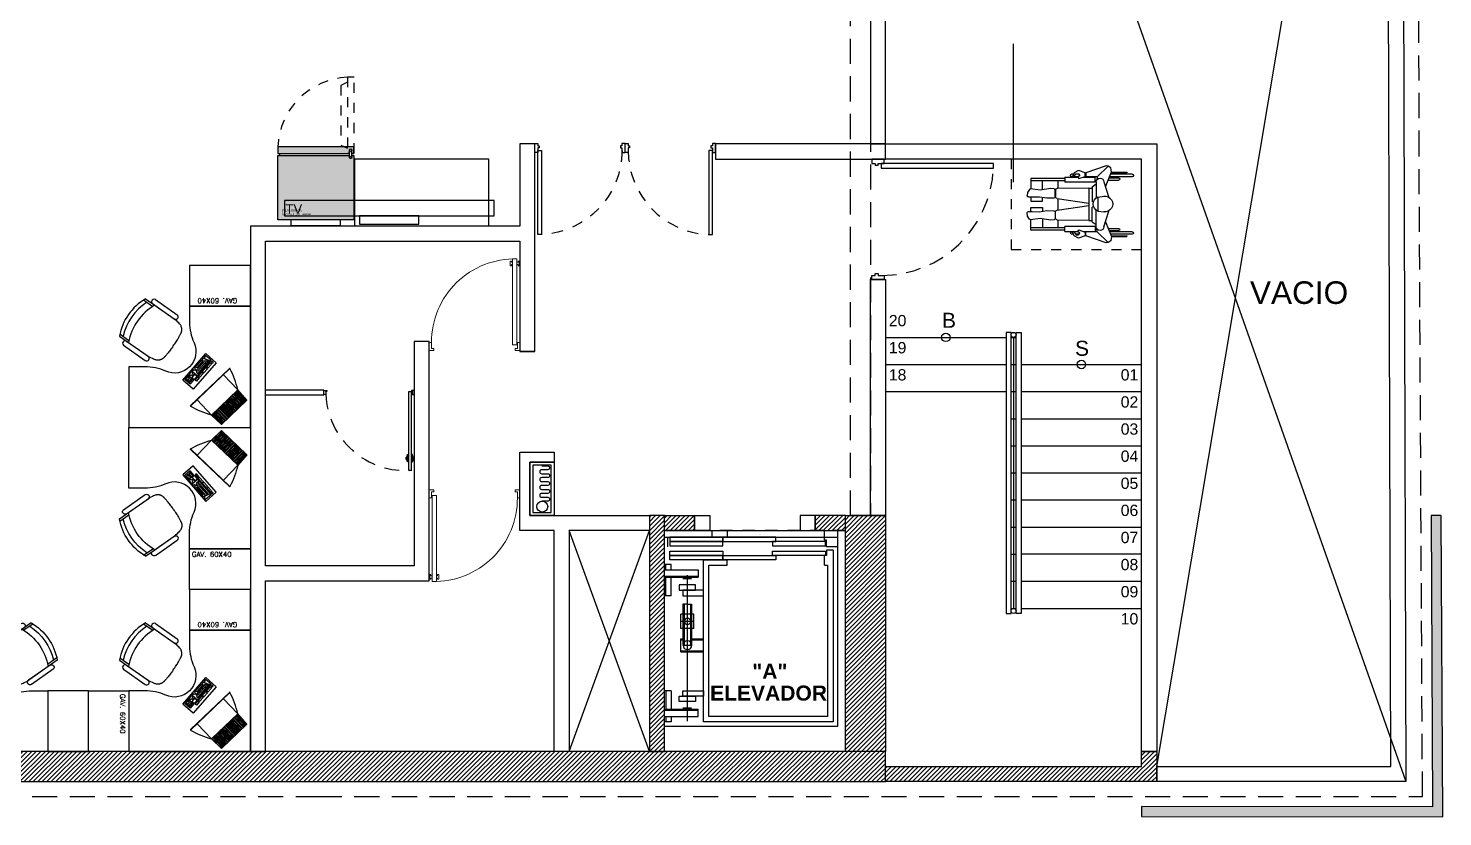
# Model space of a CAD drawing. Header units: millimetres. Extents: x -101 to 3415, y -52 to 1366.
# Drawn here: x 24.93 to 39.02, y 114.96 to 122.81 of the extents above; entities that cross this region are included whole.
import ezdxf
from ezdxf.enums import TextEntityAlignment as Align

# ---------------------------------------------------------------- set-up
doc = ezdxf.new("R2010")
doc.units = ezdxf.units.MM
for name, pattern in [('-XR 1_ARQUITECTURA TIPO N1-N14-EF$0$HIDDEN2', [0.1875, 0.125, -0.0625]), ('XR LINDERO N$0$A-100a LALA IRAPUATO nave equipo$0$HIDDEN', [0.375, 0.25, -0.125]), ('XR N1-N2$0$HIDDEN', [0.375, 0.25, -0.125]), ('XR N1-N2$0$XR PLANTA TIPO DE OFICINAS$0$CONTINUA', [0]), ('XR N1-N2$0$XR PLANTA TIPO DE OFICINAS$0$HIDDEN', [0.375, 0.25, -0.125]), ('XR N1-N2$0$XR PLANTA TIPO DE OFICINAS$0$HIDDEN2', [0.1875, 0.125, -0.0625])]:
    doc.linetypes.add(name, pattern=pattern)
for name, color, linetype in [('$AUDIT_BAD_LAYER1', 7, 'Continuous'), ('00_ARQ', 8, 'Continuous'), ('ARQ_MOBILIARIO', 8, 'Continuous'), ('Texto_Iluminación', 7, 'Continuous'), ('XR N1-N2$0$A-PROYECCIONES', 8, 'XR N1-N2$0$XR PLANTA TIPO DE OFICINAS$0$HIDDEN')]:
    doc.layers.add(name, color=color, linetype=linetype)
doc.layers.add('-XR 1_ARQUITECTURA TIPO N1-N14-EF$0$DEPTOS MUEBLES COLOR CARPETA DE VENTAS', color=254, linetype='Continuous', plot=False)
doc.styles.add('-XR 1_ARQUITECTURA TIPO N1-N14-EF$0$Standard', font='arial.ttf')
doc.styles.add('ROMANS', font='romans.shx')
doc.styles.add('TÍTULO', font='arial.ttf', dxfattribs={"height": 0.19})
doc.styles.add('XR N1-N2$0$Standard', font='arial.ttf')
doc.styles.add('XR N1-N2$0$XR PLANTA TIPO DE OFICINAS$0$estilo1', font='arialbd.ttf')
doc.styles.add('XR N1-N2$0$XR PLANTA TIPO DE OFICINAS$0$TEXTO-ALB-100', font='arial.ttf', dxfattribs={"height": 0.15})
pattern_1 = [(45, (8.080342, 130.19525), (-0.02245064, 0.02245064), [])]
pattern_2 = [(45, (8.080335, 129.94674), (-0.02245064, 0.02245064), [])]

# ---------------------------------------------------------------- blocks, each defined once
blk = doc.blocks.new('XR N1-N2$0$XR PLANTA TIPO DE OFICINAS$0$Puerta1.00')
at = {"linetype": 'Continuous'}
for points in [[(405.365, 465.953), (405.365, 466.883), (405.325, 466.883), (405.325, 465.953)], [(405.325, 465.876), (405.325, 465.901), (405.34, 465.901), (405.34, 465.926), (405.325, 465.926), (405.325, 465.976), (405.29, 465.976), (405.29, 465.876)], [(406.255, 465.876), (406.255, 465.901), (406.24, 465.901), (406.24, 465.926), (406.255, 465.926), (406.255, 465.976), (406.29, 465.976), (406.29, 465.876)]]:
    blk.add_lwpolyline(points, close=True, dxfattribs=at)
at = {"linetype": 'XR N1-N2$0$XR PLANTA TIPO DE OFICINAS$0$HIDDEN2'}
blk.add_arc((405.324, 465.953), 0.932, 0.0383, 87.4436, dxfattribs=at)
blk = doc.blocks.new('XR N1-N2$0$XR PLANTA TIPO DE OFICINAS$0$XREF PLANTA BAJA$0$XREF SOTANO 1$0$sn_dis_pl')
at = {"linetype": 'Continuous'}
for p, q in [((-0.544, 1.021), (-0.52, 1.021)), ((-0.544, 0.684), (-0.544, 1.021)), ((-0.52, 1.021), (-0.439, 1.021)), ((-0.52, 0.684), (-0.52, 1.021)), ((-0.428, 0.929), (-0.44, 1.024)), ((-0.434, 1.036), (-0.405, 1.055)), ((-0.405, 1.055), (-0.374, 1.058)), ((-0.36, 1.01), (-0.362, 0.935)), ((-0.36, 1.046), (-0.36, 1.01)), ((-0.36, 1.021), (-0.317, 1.021)), ((-0.317, 1.021), (-0.317, 0.907)), ((-0.256, 1.021), (-0.256, 0.907)), ((-0.213, 1.021), (-0.256, 1.021)), ((-0.213, 1.046), (-0.213, 1.01)), ((-0.213, 1.01), (-0.211, 0.935)), ((-0.168, 1.055), (-0.199, 1.058)), ((-0.139, 1.036), (-0.168, 1.055)), ((-0.145, 0.929), (-0.133, 1.024)), ((-0.053, 1.021), (-0.134, 1.021)), ((-0.029, 1.021), (-0.053, 1.021)), ((-0.053, 0.684), (-0.053, 1.021)), ((-0.029, 0.684), (-0.029, 1.021)), ((-0.433, 0.907), (-0.52, 0.907)), ((-0.445, 0.826), (-0.428, 0.929)), ((-0.362, 0.935), (-0.35, 0.862)), ((-0.317, 0.907), (-0.355, 0.907)), ((-0.35, 0.862), (-0.351, 0.792)), ((-0.256, 0.907), (-0.218, 0.907)), ((-0.211, 0.935), (-0.223, 0.862)), ((-0.223, 0.862), (-0.222, 0.792)), ((-0.128, 0.826), (-0.145, 0.929)), ((-0.14, 0.907), (-0.053, 0.907)), ((-0.52, 0.752), (-0.445, 0.752)), ((-0.448, 0.444), (-0.445, 0.755)), ((-0.44, 0.791), (-0.445, 0.826)), ((-0.364, 0.78), (-0.428, 0.78)), ((-0.425, 0.775), (-0.365, 0.776)), ((-0.351, 0.792), (-0.352, 0.788)), ((-0.344, 0.759), (-0.297, 0.444)), ((-0.343, 0.752), (-0.23, 0.752)), ((-0.229, 0.759), (-0.276, 0.444)), ((-0.222, 0.792), (-0.221, 0.788)), ((-0.209, 0.78), (-0.145, 0.78)), ((-0.148, 0.775), (-0.208, 0.776)), ((-0.133, 0.791), (-0.128, 0.826)), ((-0.125, 0.444), (-0.128, 0.755)), ((-0.128, 0.752), (-0.053, 0.752)), ((-0.624, 0.546), (-0.601, 0.592)), ((-0.601, 0.592), (-0.564, 0.608)), ((-0.562, 0.594), (-0.591, 0.572)), ((-0.591, 0.572), (-0.59, 0.548)), ((-0.585, 0.599), (-0.585, 0.616)), ((-0.585, 0.545), (-0.585, 0.576)), ((-0.564, 0.608), (-0.562, 0.594)), ((-0.561, 0.549), (-0.561, 0.616)), ((-0.557, 0.684), (-0.557, 0.554)), ((-0.557, 0.684), (-0.507, 0.684)), ((-0.507, 0.38), (-0.507, 0.684)), ((-0.016, 0.684), (-0.066, 0.684)), ((-0.066, 0.38), (-0.066, 0.684)), ((-0.016, 0.684), (-0.016, 0.554)), ((-0.012, 0.549), (-0.012, 0.616)), ((-0.009, 0.608), (-0.011, 0.594)), ((-0.011, 0.594), (0.018, 0.572)), ((0.027, 0.592), (-0.009, 0.608)), ((0.012, 0.599), (0.012, 0.616)), ((0.012, 0.545), (0.012, 0.576)), ((0.018, 0.572), (0.017, 0.548)), ((0.051, 0.546), (0.027, 0.592)), ((-0.67, 0.273), (-0.601, 0.474)), ((-0.601, 0.482), (-0.624, 0.546)), ((-0.564, 0.48), (-0.601, 0.482)), ((-0.601, 0.474), (-0.561, 0.473)), ((-0.59, 0.548), (-0.573, 0.535)), ((-0.573, 0.535), (-0.556, 0.555)), ((-0.542, 0.545), (-0.564, 0.48)), ((-0.561, 0.36), (-0.561, 0.488)), ((-0.557, 0.5), (-0.557, 0.38)), ((-0.556, 0.555), (-0.542, 0.545)), ((-0.448, 0.444), (-0.448, 0.41)), ((-0.448, 0.444), (-0.125, 0.444)), ((-0.125, 0.444), (-0.125, 0.41)), ((-0.017, 0.555), (-0.031, 0.545)), ((-0.031, 0.545), (-0.009, 0.48)), ((0, 0.535), (-0.017, 0.555)), ((-0.016, 0.5), (-0.016, 0.38)), ((-0.012, 0.36), (-0.012, 0.488)), ((0.028, 0.474), (-0.012, 0.473)), ((-0.009, 0.48), (0.028, 0.482)), ((0.017, 0.548), (0, 0.535)), ((0.028, 0.482), (0.051, 0.546)), ((0.097, 0.273), (0.028, 0.474)), ((-0.666, 0.251), (-0.561, 0.36)), ((-0.561, 0.36), (-0.529, 0.366)), ((-0.507, 0.38), (-0.557, 0.38)), ((-0.51, 0.371), (-0.35, 0.371)), ((-0.51, 0.296), (-0.354, 0.244)), ((-0.461, 0.41), (-0.489, 0.371)), ((-0.461, 0.41), (-0.314, 0.41)), ((-0.359, 0.356), (-0.367, 0.291)), ((-0.359, 0.356), (-0.218, 0.356)), ((-0.307, 0.398), (-0.314, 0.41)), ((-0.266, 0.398), (-0.259, 0.41)), ((-0.112, 0.41), (-0.259, 0.41)), ((-0.063, 0.371), (-0.223, 0.371)), ((-0.063, 0.296), (-0.219, 0.244)), ((-0.218, 0.356), (-0.211, 0.291)), ((-0.112, 0.41), (-0.084, 0.371)), ((-0.066, 0.38), (-0.016, 0.38)), ((-0.012, 0.36), (-0.044, 0.366)), ((0.093, 0.251), (-0.012, 0.36)), ((-0.666, 0.251), (-0.67, 0.273)), ((-0.651, 0.225), (-0.666, 0.251)), ((-0.609, 0.218), (-0.651, 0.225)), ((-0.461, 0.28), (-0.609, 0.218)), ((-0.607, 0.218), (-0.607, 0.065)), ((-0.602, 0.22), (-0.602, 0.065)), ((-0.585, 0.012), (-0.585, 0.228)), ((-0.561, 0.012), (-0.561, 0.238)), ((-0.549, 0.243), (-0.549, 0.148)), ((-0.527, 0.252), (-0.527, 0.148)), ((-0.112, 0.28), (0.036, 0.218)), ((-0.046, 0.252), (-0.046, 0.148)), ((-0.024, 0.243), (-0.024, 0.148)), ((-0.012, 0.012), (-0.012, 0.238)), ((0.012, 0.012), (0.012, 0.228)), ((0.029, 0.22), (0.029, 0.065)), ((0.033, 0.218), (0.033, 0.065)), ((0.036, 0.218), (0.078, 0.225)), ((0.078, 0.225), (0.093, 0.251)), ((0.093, 0.251), (0.097, 0.273))]:
    blk.add_line(p, q, dxfattribs=at)
for centre, radius, start, end in [((-0.428, 1.026), 0.0123, 121.7078, 187.2641), ((-0.372, 1.046), 0.0123, 0.7644, 95.9609), ((-0.201, 1.046), 0.0123, 84.0391, 179.2356), ((-0.145, 1.026), 0.0123, 352.7359, 58.2922), ((-0.425, 0.755), 0.0204, 91.0603, 179.4667), ((-0.428, 0.792), 0.0123, 187.318, 270), ((-0.365, 0.756), 0.0204, 8.521, 91.0603), ((-0.364, 0.792), 0.0123, 270, 341.0652), ((-0.208, 0.756), 0.0204, 88.9397, 171.479), ((-0.209, 0.792), 0.0123, 198.9348, 270), ((-0.149, 0.755), 0.0204, 0.5333, 88.9397), ((-0.145, 0.792), 0.0123, 270, 352.682), ((-0.573, 0.616), 0.0123, 0, 180), ((0, 0.616), 0.0123, 0, 180), ((-0.51, 0.333), 0.0374, 90, 270), ((-0.289, 0.285), 0.0782, 171.4259, 8.5741), ((-0.289, 0.322), 0.0782, 25.8604, 154.1396), ((-0.063, 0.333), 0.0374, 270, 90), ((-0.538, 0.148), 0.011, 180, 360), ((-0.035, 0.148), 0.011, 180, 0), ((-0.604, 0.065), 0.00204, 180, 0), ((-0.573, 0.012), 0.0123, 180, 0), ((0, 0.012), 0.0123, 180, 0), ((0.031, 0.065), 0.00204, 180, 0)]:
    blk.add_arc(centre, radius, start, end, dxfattribs=at)
blk = doc.blocks.new('XR N1-N2$0$A$C0124305E')
at = {"layer": '00_ARQ', "ltscale": 2}
blk.add_lwpolyline([(0, 0), (2.7, 0), (2.7, -6.05), (2.55, -6.05), (2.55, -0.15), (0, -0.15)], close=True, dxfattribs=at)
at = {"layer": 'XR N1-N2$0$A-PROYECCIONES', "linetype": 'XR N1-N2$0$HIDDEN', "ltscale": 0.25}
blk.add_lwpolyline([(1.25, -0.15), (1.25, -1.05), (2.55, -1.05), (2.55, -1.05)], dxfattribs=at)
at = {"layer": '$AUDIT_BAD_LAYER1', "xscale": -0.9999999999999999, "rotation": 90.0000016959918}
blk.add_blockref('XR N1-N2$0$XR PLANTA TIPO DE OFICINAS$0$XREF PLANTA BAJA$0$XREF SOTANO 1$0$sn_dis_pl', (2.469, -0.887), dxfattribs=at)
blk = doc.blocks.new('XR N1-N2$0$XR PLANTA TIPO DE OFICINAS$0$Ascensore-150x170')
for p, q in [((5.612, -0.077), (5.612, -0.133)), ((5.481, -0.152), (5.566, -0.152)), ((5.612, -0.133), (5.566, -0.133)), ((5.566, -0.133), (5.566, -0.152)), ((5.481, -0.996), (5.528, -0.996)), ((4.729, -1.399), (4.729, -1.202)), ((4.738, -1.399), (4.738, -1.202)), ((4.832, -1.305), (4.832, -1.202)), ((4.841, -1.305), (4.841, -1.202)), ((4.127, -1.342), (5.394, -1.342)), ((4.166, -1.54), (4.166, -1.249)), ((4.166, -1.249), (4.231, -1.249)), ((4.222, -1.54), (4.222, -1.249)), ((4.231, -1.54), (4.231, -1.249)), ((4.241, -1.38), (4.241, -1.305)), ((5.141, -1.305), (4.785, -1.305)), ((4.785, -1.38), (4.785, -1.305)), ((5.141, -1.314), (4.785, -1.314)), ((4.932, -1.286), (5.054, -1.286)), ((4.932, -1.286), (4.932, -1.399)), ((4.993, -1.286), (4.993, -1.399)), ((5.054, -1.286), (5.054, -1.399)), ((5.141, -1.342), (5.141, -1.305)), ((5.141, -1.342), (5.141, -1.38)), ((5.366, -1.38), (5.366, -1.305)), ((5.376, -1.54), (5.376, -1.249)), ((5.441, -1.249), (5.376, -1.249)), ((5.385, -1.54), (5.385, -1.249)), ((5.441, -1.54), (5.441, -1.249)), ((4.729, -1.399), (4.841, -1.399)), ((5.141, -1.37), (4.785, -1.37)), ((5.141, -1.38), (4.785, -1.38)), ((4.832, -1.399), (4.832, -1.38)), ((4.841, -1.399), (4.841, -1.38)), ((4.932, -1.399), (5.054, -1.399)), ((4.119, -1.483), (4.119, -1.54)), ((4.166, -1.483), (4.119, -1.483)), ((4.166, -1.53), (4.119, -1.53)), ((4.391, -1.483), (4.231, -1.483)), ((4.391, -1.53), (4.231, -1.53)), ((4.391, -1.483), (4.391, -1.54)), ((5.216, -1.483), (5.216, -1.54)), ((5.216, -1.483), (5.376, -1.483)), ((5.216, -1.53), (5.376, -1.53)), ((5.441, -1.483), (5.488, -1.483)), ((5.441, -1.53), (5.488, -1.53)), ((5.488, -1.483), (5.488, -1.54)), ((5.641, -1.512), (5.725, -1.512))]:
    blk.add_line(p, q)
for points in [[(4.081, -0.04), (4.081, -1.54), (5.725, -1.54), (5.725, -0.04)], [(5.566, -0.143), (5.566, -0.602), (5.603, -0.602), (5.603, -0.143)], [(5.687, -0.143), (5.687, -0.602), (5.65, -0.602), (5.65, -0.143)], [(5.528, -0.574), (5.528, -1.033), (5.566, -1.033), (5.566, -0.574)], [(5.725, -0.574), (5.725, -1.033), (5.687, -1.033), (5.687, -0.574)], [(5.528, -1.033), (5.528, -1.493), (5.566, -1.493), (5.566, -1.033)], [(5.566, -1.033), (5.566, -1.493), (5.603, -1.493), (5.603, -1.033)], [(5.687, -1.033), (5.687, -1.493), (5.65, -1.493), (5.65, -1.033)], [(5.725, -1.033), (5.725, -1.493), (5.687, -1.493), (5.687, -1.033)], [(5.725, -0.996), (5.725, -1.127), (5.781, -1.127), (5.781, -0.996)], [(4.344, -1.202), (4.344, -1.38), (4.391, -1.38), (4.391, -1.202)], [(5.263, -1.202), (5.263, -1.38), (5.216, -1.38), (5.216, -1.202)], [(4.297, -1.272), (4.297, -1.413), (4.344, -1.413), (4.344, -1.272)], [(5.31, -1.272), (5.31, -1.413), (5.263, -1.413), (5.263, -1.272)]]:
    blk.add_lwpolyline(points, close=True)
for points in [[(5.612, -0.077), (5.528, -0.077), (4.119, -0.077), (4.119, -1.202), (5.528, -1.202), (5.528, -0.996)], [(5.641, -0.133), (5.697, -0.133), (5.697, -0.152), (5.781, -0.152), (5.781, -0.04), (5.641, -0.04), (5.641, -0.133)], [(5.481, -0.152), (5.481, -0.124), (4.166, -0.124), (4.166, -1.155), (5.481, -1.155), (5.481, -0.996)]]:
    blk.add_lwpolyline(points)
for centre, radius in [((4.785, -1.342), 0.0375), ((4.993, -1.342), 0.0281)]:
    blk.add_circle(centre, radius)
blk = doc.blocks.new('XR N1-N2$0$XR PLANTA TIPO DE OFICINAS$0$puertabaño')
for p, q in [((1.94, 0.055), (2.002, 0.055)), ((1.94, 0.047), (1.94, 0.055)), ((2.002, 0.047), (1.94, 0.047)), ((2.002, 0.023), (1.94, 0.023)), ((1.94, 0.023), (1.94, 0.014)), ((1.94, 0.014), (2.002, 0.014)), ((1.958, 0.062), (1.946, 0.059)), ((1.946, 0.059), (1.946, 0.055)), ((1.946, 0.059), (1.994, 0.059)), ((1.946, 0.011), (1.946, 0.014)), ((1.946, 0.011), (1.994, 0.011)), ((1.958, 0.008), (1.946, 0.011)), ((1.984, 0.055), (1.957, 0.055)), ((1.984, 0.014), (1.957, 0.014)), ((1.959, 0.066), (1.959, 0.063)), ((1.959, 0.066), (1.98, 0.066)), ((1.959, 0.004), (1.959, 0.006)), ((1.959, 0.004), (1.98, 0.004)), ((1.98, 0.066), (1.98, 0.063)), ((1.98, 0.004), (1.98, 0.006)), ((1.982, 0.062), (1.994, 0.059)), ((1.982, 0.008), (1.994, 0.011)), ((1.994, 0.059), (1.994, 0.055)), ((1.994, 0.011), (1.994, 0.014)), ((2.002, 0.055), (2.002, 0.047)), ((2.002, 0.014), (2.002, 0.023))]:
    blk.add_line(p, q)
for points in [[(2.531, 0.75), (2.531, 0.734), (2.5, 0.734), (2.5, 0.75)], [(2.523, 0.726), (2.523, 0.734), (2.531, 0.734), (2.531, 0.726)], [(2.52, 0.047), (1.87, 0.047), (1.87, 0.023), (2.52, 0.023)], [(2.531, 0), (2.531, 0.016), (2.5, 0.016), (2.5, 0)], [(2.523, 0.024), (2.523, 0.016), (2.531, 0.016), (2.531, 0.024)]]:
    blk.add_lwpolyline(points, close=True)
blk.add_circle((2.52, 0.019), 0.00323)
at = {"color": 252, "linetype": 'XR N1-N2$0$XR PLANTA TIPO DE OFICINAS$0$HIDDEN2'}
blk.add_arc((2.53, 0.073), 0.662, 92.5661, 184.6199, dxfattribs=at)
for centre, start, end in [((1.958, 0.063), 284.0361, 359.9999), ((1.958, 0.006), 359.9999, 75.9636), ((1.982, 0.063), 179.9999, 255.9636), ((1.982, 0.006), 104.0361, 179.9999)]:
    blk.add_arc(centre, 0.00175, start, end)
blk = doc.blocks.new('XR N1-N2$0$030 puerta 013-h')
at = {"linetype": 'Continuous', "lineweight": 0}
for p, q in [((3.994, 17.305), (3.994, 17.255)), ((4.007, 17.305), (3.994, 17.305)), ((3.994, 17.255), (4.007, 17.255)), ((4.007, 17.305), (4.007, 17.293)), ((4.007, 17.293), (4.019, 17.293)), ((4.007, 17.255), (4.007, 17.268)), ((4.007, 17.268), (4.019, 17.268)), ((4.019, 17.33), (4.069, 17.33)), ((4.019, 16.38), (4.019, 17.33)), ((4.069, 17.33), (4.069, 16.38)), ((4.081, 17.293), (4.069, 17.293)), ((4.081, 17.268), (4.069, 17.268)), ((4.081, 17.305), (4.094, 17.305)), ((4.081, 17.305), (4.081, 17.293)), ((4.081, 17.255), (4.081, 17.268)), ((4.094, 17.255), (4.081, 17.255)), ((4.094, 17.305), (4.094, 17.255)), ((3.099, 16.365), (3.099, 16.405)), ((3.099, 16.405), (3.124, 16.405)), ((3.099, 16.315), (3.099, 16.365)), ((3.149, 16.315), (3.099, 16.315)), ((3.124, 16.405), (3.124, 16.34)), ((3.124, 16.34), (3.149, 16.34)), ((3.149, 16.34), (3.149, 16.315)), ((4.069, 16.38), (4.019, 16.38)), ((4.049, 16.34), (4.049, 16.315)), ((4.074, 16.34), (4.049, 16.34)), ((4.049, 16.315), (4.099, 16.315)), ((4.099, 16.405), (4.074, 16.405)), ((4.074, 16.405), (4.074, 16.34)), ((4.099, 16.405), (4.099, 16.315))]:
    blk.add_line(p, q, dxfattribs=at)
blk.add_arc((4.044, 16.41), 0.92, 88.4391, 180.3278, dxfattribs=at)
blk = doc.blocks.new('A$C435F5787')
at = {"linetype": 'ByBlock'}
for p, q in [((0, 0), (0, 0.483)), ((0, 0.483), (0.19, 0.483)), ((0.076, 0.381), (0.076, 0.457)), ((0.076, 0.457), (0.171, 0.457)), ((0.095, 0.438), (0.095, 0.454)), ((0.137, 0.438), (0.095, 0.438)), ((0.095, 0.381), (0.095, 0.435)), ((0.114, 0.384), (0.114, 0.435)), ((0.137, 0.438), (0.137, 0.454)), ((0.171, 0.438), (0.137, 0.438)), ((0.137, 0.381), (0.137, 0.435)), ((0.156, 0.384), (0.156, 0.419)), ((0.156, 0.419), (0.171, 0.419)), ((0.171, 0.457), (0.171, 0.381)), ((0.19, 0.483), (0.19, 0)), ((0.038, 0.371), (0.063, 0.371)), ((0.038, 0.311), (0.038, 0.371)), ((0.063, 0.311), (0.038, 0.311)), ((0.038, 0.305), (0.063, 0.305)), ((0.038, 0.225), (0.038, 0.305)), ((0.063, 0.225), (0.038, 0.225)), ((0.038, 0.143), (0.038, 0.219)), ((0.038, 0.219), (0.063, 0.219)), ((0.063, 0.371), (0.063, 0.311)), ((0.063, 0.305), (0.063, 0.225)), ((0.063, 0.219), (0.063, 0.143)), ((0.171, 0.381), (0.076, 0.381)), ((0.076, 0.311), (0.076, 0.371)), ((0.076, 0.371), (0.117, 0.371)), ((0.117, 0.311), (0.076, 0.311)), ((0.076, 0.305), (0.076, 0.022)), ((0.175, 0.305), (0.076, 0.305)), ((0.098, 0.273), (0.079, 0.273)), ((0.117, 0.279), (0.098, 0.279)), ((0.098, 0.279), (0.098, 0.273)), ((0.098, 0.051), (0.098, 0.267)), ((0.117, 0.371), (0.117, 0.311)), ((0.117, 0.267), (0.117, 0.279)), ((0.133, 0.267), (0.117, 0.267)), ((0.117, 0.06), (0.117, 0.257)), ((0.133, 0.33), (0.133, 0.352)), ((0.133, 0.352), (0.152, 0.352)), ((0.152, 0.33), (0.133, 0.33)), ((0.133, 0.257), (0.133, 0.267)), ((0.152, 0.257), (0.133, 0.257)), ((0.137, 0.07), (0.137, 0.254)), ((0.152, 0.352), (0.152, 0.371)), ((0.152, 0.371), (0.175, 0.371)), ((0.152, 0.311), (0.152, 0.33)), ((0.175, 0.311), (0.152, 0.311)), ((0.156, 0.254), (0.156, 0.276)), ((0.156, 0.276), (0.175, 0.276)), ((0.175, 0.254), (0.156, 0.254)), ((0.156, 0.095), (0.156, 0.229)), ((0.156, 0.229), (0.175, 0.229)), ((0.175, 0.371), (0.175, 0.311)), ((0.175, 0.276), (0.175, 0.305)), ((0.175, 0.067), (0.175, 0.254)), ((0.063, 0.143), (0.038, 0.143)), ((0.038, 0.133), (0.063, 0.133)), ((0.038, 0.057), (0.038, 0.133)), ((0.063, 0.057), (0.038, 0.057)), ((0.038, 0.044), (0.063, 0.044)), ((0.038, 0.022), (0.038, 0.044)), ((0.063, 0.022), (0.038, 0.022)), ((0.063, 0.133), (0.063, 0.057)), ((0.063, 0.044), (0.063, 0.022)), ((0.076, 0.022), (0.175, 0.022)), ((0.079, 0.041), (0.095, 0.041)), ((0.095, 0.041), (0.095, 0.048)), ((0.095, 0.048), (0.117, 0.048)), ((0.117, 0.048), (0.117, 0.054)), ((0.117, 0.054), (0.137, 0.054)), ((0.137, 0.054), (0.137, 0.063)), ((0.137, 0.063), (0.156, 0.063)), ((0.175, 0.095), (0.156, 0.095)), ((0.156, 0.051), (0.156, 0.067)), ((0.156, 0.067), (0.175, 0.067)), ((0.175, 0.051), (0.156, 0.051)), ((0.175, 0.022), (0.175, 0.051)), ((0.19, 0), (0, 0))]:
    blk.add_line(p, q, dxfattribs=at)
blk = doc.blocks.new('m-tv pla')
h = blk.add_hatch()
h.set_pattern_fill('ANSI31', color=256, scale=0.005, angle=45, style=0)
h.set_pattern_definition([(90, (-254.158094, -242.753814), (-0.015875, 2e-18), [])])
h.paths.add_polyline_path([(0.24, -0.474), (0.25, -0.284), (-0.25, -0.284), (-0.24, -0.474)])
for p, q in [((0.373, 0), (-0.373, 0)), ((-0.368, 0.006), (0.368, 0.006)), ((-0.25, -0.284), (-0.25, 0)), ((0.25, -0.284), (0.25, 0)), ((-0.24, -0.474), (-0.25, -0.284)), ((-0.25, -0.284), (0.25, -0.284)), ((0.24, -0.474), (0.25, -0.284)), ((-0.24, -0.474), (0.24, -0.474))]:
    blk.add_line(p, q)
for centre, radius, start, end in [((-0.368, 0.001), 0.005, 90, 196.7752), ((0.898, 0.383), 1.327, 196.7752, 210.1505), ((-0.898, 0.383), 1.327, 329.8495, 343.2248), ((0.368, 0.001), 0.005, 343.2248, 90)]:
    blk.add_arc(centre, radius, start, end)
blk = doc.blocks.new('A$C369842D8')
for p, q in [((0.05, 0.491), (0.05, 0.381)), ((0.07, 0.5), (0.07, 0.39)), ((0.48, 0.5), (0.48, 0.39)), ((0.5, 0.491), (0.5, 0.381)), ((0, 0.405), (0, 0.145)), ((0.05, 0.405), (0.05, 0.145)), ((0.05, 0.38), (0.05, 0.13)), ((0.5, 0.405), (0.5, 0.145)), ((0.5, 0.38), (0.5, 0.13)), ((0.55, 0.405), (0.55, 0.145))]:
    blk.add_line(p, q)
for points in [[(0.275, 0), (0.262, 0), (0.249, 0), (0.236, 0.001), (0.224, 0.001), (0.212, 0.001), (0.201, 0.002), (0.19, 0.003), (0.181, 0.003), (0.172, 0.004), (0.164, 0.005), (0.157, 0.005), (0.15, 0.006), (0.145, 0.007), (0.139, 0.008), (0.134, 0.009), (0.13, 0.009), (0.126, 0.01), (0.122, 0.011), (0.118, 0.012), (0.114, 0.013), (0.111, 0.014), (0.108, 0.015), (0.105, 0.017), (0.102, 0.018), (0.1, 0.019), (0.097, 0.021), (0.095, 0.022), (0.093, 0.024), (0.091, 0.025), (0.089, 0.027), (0.087, 0.028), (0.085, 0.03), (0.083, 0.032), (0.081, 0.034), (0.079, 0.036), (0.077, 0.039), (0.075, 0.041), (0.073, 0.044), (0.071, 0.048), (0.068, 0.051), (0.066, 0.056), (0.064, 0.061), (0.062, 0.067), (0.059, 0.075), (0.057, 0.085), (0.055, 0.097), (0.052, 0.112), (0.05, 0.13)], [(0.275, 0), (0.288, 0), (0.301, 0), (0.314, 0.001), (0.326, 0.001), (0.338, 0.001), (0.349, 0.002), (0.36, 0.003), (0.369, 0.003), (0.378, 0.004), (0.386, 0.005), (0.393, 0.005), (0.4, 0.006), (0.405, 0.007), (0.411, 0.008), (0.416, 0.009), (0.42, 0.009), (0.424, 0.01), (0.428, 0.011), (0.432, 0.012), (0.436, 0.013), (0.439, 0.014), (0.442, 0.015), (0.445, 0.017), (0.448, 0.018), (0.45, 0.019), (0.453, 0.021), (0.455, 0.022), (0.457, 0.024), (0.459, 0.025), (0.461, 0.027), (0.463, 0.028), (0.465, 0.03), (0.467, 0.032), (0.469, 0.034), (0.471, 0.036), (0.473, 0.039), (0.475, 0.041), (0.477, 0.044), (0.479, 0.048), (0.482, 0.051), (0.484, 0.056), (0.486, 0.061), (0.488, 0.067), (0.491, 0.075), (0.493, 0.085), (0.495, 0.097), (0.498, 0.112), (0.5, 0.13)]]:
    blk.add_lwpolyline(points)
for centre, radius, start, end in [((0.025, 0.405), 0.025, 0, 180), ((0.275, 0), 0.54, 65.3885, 114.6115), ((0.275, -0.11), 0.54, 65.3885, 114.6115), ((0.275, -0.04), 0.54, 67.7008, 112.2992), ((0.525, 0.405), 0.025, 0, 180), ((0.025, 0.145), 0.025, 180, 0), ((0.525, 0.145), 0.025, 180, 0)]:
    blk.add_arc(centre, radius, start, end)
blk = doc.blocks.new('-XR 1_ARQUITECTURA TIPO N1-N14-EF$0$REFRIGERADOR')
at = {"layer": '-XR 1_ARQUITECTURA TIPO N1-N14-EF$0$DEPTOS MUEBLES COLOR CARPETA DE VENTAS'}
h = blk.add_hatch(color=256, dxfattribs=at)
h.dxf.hatch_style = 1
h.paths.add_polyline_path([(-0.375, 0.72), (0.375, 0.72), (0.375, 0.085), (-0.375, 0.085)])
h = blk.add_hatch(color=256, dxfattribs=at)
h.dxf.hatch_style = 1
h.paths.add_polyline_path([(-0.375, 0), (0.375, 0), (0.375, 0.065), (-0.375, 0.065)])
for p, q in [((-0.355, 0.108), (-0.357, 0.033)), ((-0.335, 0.108), (-0.333, 0.033)), ((0.355, 0.085), (0.355, 0.065))]:
    blk.add_line(p, q)
for points in [[(-0.356, 0.085), (-0.375, 0.085), (-0.375, 0.72), (0.375, 0.72), (0.375, 0.085), (-0.334, 0.085)], [(-0.243, 0.72), (-0.243, 0.78), (0.243, 0.78), (0.243, 0.72)], [(-0.356, 0.065), (-0.375, 0.065), (-0.375, 0), (0.375, 0), (0.375, 0.065), (-0.334, 0.065)]]:
    blk.add_lwpolyline(points)
at = {"color": 8, "linetype": '-XR 1_ARQUITECTURA TIPO N1-N14-EF$0$HIDDEN2', "ltscale": 0.5}
for points in [[(-0.357, 0.062), (-0.378, 0.062), (-0.378, -0.688), (-0.313, -0.688), (-0.313, 0.062), (-0.333, 0.062)], [(-0.313, -0.637), (-0.248, -0.607), (-0.248, -0.017), (-0.313, 0.013)]]:
    blk.add_lwpolyline(points, dxfattribs=at)
for centre, radius in [((-0.345, 0.033), 0.0125), ((-0.345, 0.107), 0.01)]:
    blk.add_circle(centre, radius)
blk.add_arc((-0.345, 0.033), 0.721, 272.5845, 357.4155, dxfattribs=at)
at = {"layer": 'Defpoints', "insert": (0.335, 0.681), "char_height": 0.025, "width": 0.38054, "attachment_point": 3, "style": '-XR 1_ARQUITECTURA TIPO N1-N14-EF$0$Standard'}
blk.add_mtext('\\pxb0.41667,a0.41667;{\\fTimes New Roman|b0|i0|c0|p16;mabe  18" (75x78)\\PMA081WIM}', dxfattribs=at)

msp = doc.modelspace()

# ---------------------------------------------------------------- hatches: boundary and pattern name
at = {"layer": '00_ARQ', "ltscale": 2}
h = msp.add_hatch(dxfattribs=at)
h.set_pattern_fill('LINE', color=8, scale=0.01, angle=45, style=0)
h.set_pattern_definition(pattern_1)
h.paths.add_polyline_path([(31.265, 115.605), (31.265, 117.955), (31.115, 117.955), (31.115, 115.605)])
h = msp.add_hatch(dxfattribs=at)
h.set_pattern_fill('LINE', color=8, scale=0.01, angle=45, style=0)
h.set_pattern_definition(pattern_2)
h.paths.add_polyline_path([(31.566, 117.805), (31.265, 117.805), (31.265, 117.955), (31.566, 117.955)])
h = msp.add_hatch(dxfattribs=at)
h.set_pattern_fill('LINE', color=8, scale=0.01, angle=45, style=0)
h.set_pattern_definition(pattern_2)
h.paths.add_polyline_path([(32.766, 117.805), (33.067, 117.805), (33.067, 117.955), (32.766, 117.955)])
h = msp.add_hatch(dxfattribs=at)
h.set_pattern_fill('LINE', color=8, scale=0.01, angle=45, style=0)
h.set_pattern_definition(pattern_1)
h.paths.add_polyline_path([(33.467, 117.955), (33.467, 115.605), (33.067, 115.605), (33.067, 117.955)])
at = {"layer": '00_ARQ'}
msp.add_hatch(color=256, dxfattribs=at).paths.add_polyline_path([(38.899, 117.955), (38.915, 115.055), (36.015, 115.056), (36.015, 114.956), (39.015, 114.955), (38.999, 117.955)])
h = msp.add_hatch(dxfattribs=at)
h.set_pattern_fill('ANSI31', color=8, scale=0.01)
h.set_pattern_definition(pattern_1)
h.paths.add_polyline_path([(33.467, 115.605), (12.857, 115.605), (12.857, 115.305), (33.467, 115.305)])
at = {"layer": '00_ARQ', "ltscale": 2}
h = msp.add_hatch(dxfattribs=at)
h.set_pattern_fill('LINE', color=8, scale=0.01, angle=45, style=0)
h.set_pattern_definition(pattern_1)
h.paths.add_polyline_path([(33.467, 115.455), (36.017, 115.455), (36.017, 115.605), (36.167, 115.605), (36.167, 115.305), (33.467, 115.305)])

# ---------------------------------------------------------------- linework, layer by layer
at = {"layer": '00_ARQ'}
for p, q in [((33.467, 130.002), (38.648, 115.305)), ((36.167, 115.455), (38.606, 130.002)), ((33.467, 119.73), (34.667, 119.73)), ((34.717, 119.73), (34.767, 119.73)), ((34.742, 119.73), (34.742, 117.03)), ((33.467, 119.46), (34.667, 119.46)), ((34.717, 119.46), (34.767, 119.46)), ((34.817, 119.46), (36.017, 119.46)), ((33.467, 119.19), (34.667, 119.19)), ((34.717, 119.19), (34.767, 119.19)), ((34.817, 119.19), (36.017, 119.19)), ((34.717, 118.92), (34.767, 118.92)), ((34.817, 118.92), (36.017, 118.92)), ((34.717, 118.65), (34.767, 118.65)), ((34.817, 118.65), (36.017, 118.65)), ((34.717, 118.38), (34.767, 118.38)), ((34.817, 118.38), (36.017, 118.38)), ((34.717, 118.11), (34.767, 118.11)), ((34.817, 118.11), (36.017, 118.11)), ((34.717, 117.84), (34.767, 117.84)), ((34.817, 117.84), (36.017, 117.84)), ((34.717, 117.57), (34.767, 117.57)), ((36.017, 117.57), (34.817, 117.57)), ((34.717, 117.3), (34.767, 117.3)), ((34.817, 117.3), (36.017, 117.3)), ((34.717, 117.03), (34.767, 117.03)), ((34.717, 117.03), (34.767, 117.03)), ((34.817, 117.03), (36.017, 117.03))]:
    msp.add_line(p, q, dxfattribs=at)
at = {"layer": '00_ARQ', "ltscale": 2}
for p, q in [((28.924, 119.688), (28.774, 119.688)), ((29.974, 119.588), (29.824, 119.588)), ((31.265, 117.805), (33.067, 117.805))]:
    msp.add_line(p, q, dxfattribs=at)
at = {"layer": '00_ARQ', "ltscale": 3}
for p, q in [((27.874, 119.205), (27.292, 119.205)), ((27.874, 119.155), (27.292, 119.155)), ((27.874, 119.155), (27.874, 119.205)), ((30.165, 116.187), (30.165, 115.605))]:
    msp.add_line(p, q, dxfattribs=at)
at = {"layer": '00_ARQ', "ltscale": 0.8}
for p, q in [((31.115, 115.605), (30.318, 117.805)), ((30.318, 115.605), (31.115, 117.805))]:
    msp.add_line(p, q, dxfattribs=at)
at = {"layer": '00_ARQ', "linetype": 'XR N1-N2$0$XR PLANTA TIPO DE OFICINAS$0$HIDDEN', "ltscale": 0.5}
msp.add_line((33.067, 117.805), (31.265, 117.805), dxfattribs=at)
at = {"layer": '00_ARQ', "linetype": 'XR LINDERO N$0$A-100a LALA IRAPUATO nave equipo$0$HIDDEN'}
msp.add_lwpolyline([(8.049, 115.155), (14.845, 115.157), (27.802, 115.157), (38.814, 115.155), (38.78, 121.539), (38.771, 130.152), (27.385, 130.16), (18.113, 130.164), (10.623, 130.166), (8.08, 130.195), (8.049, 115.155)], dxfattribs=at)
at = {"layer": '00_ARQ', "ltscale": 2}
for points in [[(36.167, 115.455), (38.498, 115.455), (38.456, 129.852), (33.467, 129.852), (33.467, 130.002), (38.606, 130.002), (38.648, 115.305), (36.167, 115.305)], [(31.774, 121.506), (33.467, 121.506), (33.467, 121.656), (31.774, 121.656)], [(33.467, 117.955), (33.317, 117.955), (33.317, 120.305), (33.317, 120.305), (33.317, 120.305), (33.467, 120.305)], [(30.169, 115.605), (30.169, 117.805), (29.824, 117.805), (29.824, 118.588), (30.169, 118.588), (30.169, 118.488), (29.924, 118.488), (29.924, 117.955), (31.115, 117.955), (31.115, 117.955), (31.115, 117.955), (31.115, 117.805), (30.318, 117.805), (30.318, 115.605)], [(31.265, 115.605), (31.265, 117.955), (31.115, 117.955), (31.115, 115.605)], [(31.566, 117.805), (31.265, 117.805), (31.265, 117.955), (31.566, 117.955)], [(31.566, 117.955), (31.716, 117.955), (31.716, 117.805), (31.566, 117.805)], [(32.766, 117.955), (32.616, 117.955), (32.616, 117.805), (32.766, 117.805)], [(32.766, 117.805), (33.067, 117.805), (33.067, 117.955), (32.766, 117.955)]]:
    msp.add_lwpolyline(points, close=True, dxfattribs=at)
at = {"layer": '00_ARQ', "linetype": 'XR N1-N2$0$HIDDEN'}
msp.add_lwpolyline([(33.117, 117.955), (33.117, 129.702), (33.317, 129.702), (33.317, 117.955)], close=True, dxfattribs=at)
at = {"layer": '00_ARQ', "linetype": 'Continuous'}
msp.add_lwpolyline([(33.317, 129.702), (33.317, 121.656), (33.467, 121.656), (33.467, 129.702)], close=True, dxfattribs=at)
at = {"layer": '00_ARQ', "ltscale": 2}
for points in [[(34.742, 121.275), (34.742, 122.655)], [(27.292, 117.455), (27.292, 120.687), (29.824, 120.687), (29.824, 119.588), (29.974, 119.588), (29.974, 121.656), (29.824, 121.656), (29.824, 120.837), (27.142, 120.837), (27.142, 115.605), (27.292, 115.605), (27.292, 117.305), (28.924, 117.305), (28.924, 119.688), (28.774, 119.688), (28.774, 117.455), (27.292, 117.455)], [(33.467, 117.955), (33.467, 115.605), (33.067, 115.605), (33.067, 117.955), (33.467, 117.955)]]:
    msp.add_lwpolyline(points, dxfattribs=at)
at = {"layer": '00_ARQ', "linetype": 'Continuous'}
for points in [[(34.667, 116.98), (34.717, 116.98), (34.717, 119.78), (34.667, 119.78), (34.667, 116.98)], [(34.817, 119.78), (34.817, 116.98), (34.767, 116.98), (34.767, 119.78), (34.817, 119.78)]]:
    msp.add_lwpolyline(points, dxfattribs=at)
at = {"layer": '00_ARQ', "linetype": 'XR N1-N2$0$XR PLANTA TIPO DE OFICINAS$0$CONTINUA'}
for points in [[(29.924, 118.488), (30.169, 118.488), (30.169, 117.955), (29.924, 117.955)], [(30.139, 118.458), (29.954, 118.458), (29.954, 117.985), (30.139, 117.985)]]:
    msp.add_lwpolyline(points, close=True, dxfattribs=at)
msp.add_lwpolyline([(30.043, 118.45), (30.103, 118.45, -1), (30.103, 118.411), (30.043, 118.411, 1), (30.043, 118.372), (30.103, 118.372, -1), (30.103, 118.333), (30.043, 118.333, 1), (30.043, 118.294), (30.103, 118.294, -1), (30.103, 118.255), (30.043, 118.255, 1), (30.043, 118.216), (30.103, 118.216, -1), (30.103, 118.176), (30.043, 118.176, 1), (30.043, 118.137), (30.103, 118.137, -1), (30.103, 118.098), (30.043, 118.098)], format="xyb", dxfattribs=at)
at = {"layer": '00_ARQ'}
msp.add_lwpolyline([(36.015, 114.956), (39.015, 114.955), (38.999, 117.955)], dxfattribs=at)
for points in [[(38.899, 117.955), (38.915, 115.055), (36.015, 115.056), (36.015, 114.956), (39.015, 114.955), (38.999, 117.955)], [(33.467, 115.605), (12.857, 115.605), (12.857, 115.305), (33.467, 115.305)], [(33.467, 115.455), (36.017, 115.455), (36.017, 115.605), (36.167, 115.605), (36.167, 115.305), (33.467, 115.305)]]:
    msp.add_lwpolyline(points, close=True, dxfattribs=at)
for centre in [(34.067, 119.73), (35.417, 119.46)]:
    msp.add_circle(centre, 0.0423, dxfattribs=at)
at = {"layer": '00_ARQ', "linetype": 'Continuous'}
for centre in [(34.742, 119.755), (34.742, 117.005)]:
    msp.add_circle(centre, 0.025, dxfattribs=at)
at = {"layer": '00_ARQ', "linetype": 'XR N1-N2$0$XR PLANTA TIPO DE OFICINAS$0$CONTINUA'}
msp.add_circle((30.049, 118.044), 0.0543, dxfattribs=at)
at = {"layer": 'ARQ_MOBILIARIO'}
msp.add_lwpolyline([(28.178, 121.506), (28.178, 120.841), (29.518, 120.841), (29.518, 121.506), (29.518, 121.506)], close=True, dxfattribs=at)
at = {"layer": 'ARQ_MOBILIARIO', "ltscale": 0.01}
for points in [[(27.142, 120.042), (27.142, 120.445), (26.537, 120.445), (26.537, 120.042)], [(27.142, 117.622), (27.142, 117.219), (26.537, 117.219), (26.537, 117.622)], [(27.142, 116.815), (27.142, 117.219), (26.537, 117.219), (26.537, 116.815)], [(25.529, 116.21), (25.126, 116.21), (25.126, 115.605), (25.529, 115.605)], [(25.529, 116.21), (25.932, 116.21), (25.932, 115.605), (25.529, 115.605)]]:
    msp.add_lwpolyline(points, close=True, dxfattribs=at)
for points in [[(26.299, 119.393, 0.105703), (26.092, 119.437), (25.932, 119.437), (25.932, 118.832), (27.142, 118.832), (27.142, 120.042), (26.537, 120.042), (26.537, 119.882, 0.105703), (26.581, 119.676, -0.689027)], [(26.299, 118.271, -0.105703), (26.092, 118.227), (25.932, 118.227), (25.932, 118.832), (27.142, 118.832), (27.142, 117.622), (26.537, 117.622), (26.537, 117.782, -0.105703), (26.581, 117.988, 0.689027)], [(24.759, 116.166, -0.105703), (24.966, 116.21), (25.126, 116.21), (25.126, 115.605), (23.916, 115.605), (23.916, 116.815), (24.521, 116.815), (24.521, 116.655, -0.105703), (24.477, 116.449, 0.689027)], [(26.299, 116.166, 0.105703), (26.092, 116.21), (25.932, 116.21), (25.932, 115.605), (27.142, 115.605), (27.142, 116.815), (26.537, 116.815), (26.537, 116.655, 0.105703), (26.581, 116.449, -0.689027)]]:
    msp.add_lwpolyline(points, format="xyb", close=True, dxfattribs=at)
at = {"layer": 'Texto_Iluminación', "ltscale": 0.3}
for points in [[(27.481, 120.94), (29.569, 120.94), (29.569, 121.094), (27.481, 121.094)], [(28.821, 120.94), (28.229, 120.94), (28.229, 120.856), (28.821, 120.856)]]:
    msp.add_lwpolyline(points, close=True, dxfattribs=at)

# ---------------------------------------------------------------- block references
at = {"layer": '00_ARQ', "color": 4, "extrusion": (0, 0, -1), "zscale": -0.9000000533275637, "rotation": 180}
for p, xscale, yscale in [((334.787, 540.95), 0.9000000533275667, 0.9000000533275667), ((-396.535, 540.95), -0.9000000533275637, 0.9000000533275632)]:
    msp.add_blockref('XR N1-N2$0$XR PLANTA TIPO DE OFICINAS$0$Puerta1.00', p, dxfattribs=dict(at, xscale=xscale, yscale=yscale))
at = {"layer": '00_ARQ'}
msp.add_blockref('XR N1-N2$0$A$C0124305E', (33.467, 121.656), dxfattribs=at)
at = {"layer": '00_ARQ', "xscale": 1.20000000000033, "yscale": 1.20000000000033, "zscale": 1.20000000000033, "rotation": 270}
msp.add_blockref('XR N1-N2$0$XR PLANTA TIPO DE OFICINAS$0$Puerta1.00', (-525.719, 607.853), dxfattribs=at)
at = {"layer": '00_ARQ', "linetype": 'Continuous', "lineweight": 0, "extrusion": (0, 0, -1), "xscale": -0.8999999999997751, "yscale": 0.900000000000091, "zscale": -0.8999999999997751}
for p, rotation in [((-26.136, 104.914), 359.9962343995317), ((-32.612, 132.896), 179.9962343995318)]:
    msp.add_blockref('XR N1-N2$0$030 puerta 013-h', p, dxfattribs=dict(at, rotation=rotation))
at = {"layer": '00_ARQ', "ltscale": 3, "xscale": 1.200000134046391, "yscale": 1.200000134046391, "zscale": 1.200000134046391, "rotation": 90.00134321011144}
msp.add_blockref('XR N1-N2$0$XR PLANTA TIPO DE OFICINAS$0$puertabaño', (28.774, 116.162), dxfattribs=at)
at = {"layer": '00_ARQ', "ltscale": 3, "extrusion": (0, 0, -1), "xscale": 1.147058759205947, "yscale": 1.147058759205947, "zscale": -1.147058759205947, "rotation": 90}
msp.add_blockref('XR N1-N2$0$XR PLANTA TIPO DE OFICINAS$0$Ascensore-150x170', (-33.033, 111.174), dxfattribs=at)
at = {"layer": 'ARQ_MOBILIARIO'}
for name, p, xscale, yscale, zscale, rotation in [('-XR 1_ARQUITECTURA TIPO N1-N14-EF$0$REFRIGERADOR', (27.793, 121.628), 1.00830868, 1.00830868, 1.00830868, 180), ('m-tv pla', (26.743, 119.232), 0.7285030212999954, 0.7285030212999954, 0.7285030212999954, 43.72332329335334), ('m-tv pla', (26.743, 118.432), -0.7285030212999956, 0.7285030212999954, 0.7285030212999954, 136.2766767066466), ('m-tv pla', (26.743, 116.005), 0.7285030212999954, 0.7285030212999954, 0.7285030212999954, 43.72332329335334)]:
    msp.add_blockref(name, p, dxfattribs=dict(at, xscale=xscale, yscale=yscale, zscale=zscale, rotation=rotation))
at = {"layer": 'ARQ_MOBILIARIO', "ltscale": 0.01}
for name, p, xscale, yscale, zscale, rotation in [('A$C369842D8', (26.215, 119.417), 1.00830868, 1.00830868, 1.00830868, 55.02185172129101), ('A$C435F5787', (26.803, 119.477), 0.7259822495999997, 0.7259822495999997, 0.7259822495999997, 138.8063062771833), ('A$C435F5787', (26.803, 118.187), -0.7259822496, 0.7259822496, 0.7259822496, 41.19369372281672), ('A$C369842D8', (26.215, 118.247), -1.00830868, 1.00830868, 1.00830868, 124.978148278709), ('A$C369842D8', (24.843, 116.19), -1.00830868, 1.00830868, 1.00830868, 304.978148278709), ('A$C369842D8', (26.215, 116.19), 1.00830868, 1.00830868, 1.00830868, 55.02185172129101), ('A$C435F5787', (26.803, 116.25), 0.7259822495999997, 0.7259822495999997, 0.7259822495999997, 138.8063062771833)]:
    msp.add_blockref(name, p, dxfattribs=dict(at, xscale=xscale, yscale=yscale, zscale=zscale, rotation=rotation))

# ---------------------------------------------------------------- texts
at = {"layer": '00_ARQ', "style": 'XR N1-N2$0$XR PLANTA TIPO DE OFICINAS$0$estilo1'}
for s, p in [('"A"', (32.315, 116.329)), ('ELEVADOR', (32.302, 116.112))]:
    msp.add_text(s, height=0.15, dxfattribs=at).set_placement(p, align=Align.CENTER)
at = {"layer": '00_ARQ', "style": 'XR N1-N2$0$Standard'}
for s, width, insert, char_height, attachment_point in [('VACIO', 2.35208, (37.585, 120.174), 0.225, 5), ('20', 0.21412, (33.5, 119.953), 0.1125, 1), ('19', 0.21412, (33.5, 119.683), 0.1125, 1), ('18', 0.21412, (33.5, 119.413), 0.1125, 1), ('01', 0.21412, (35.809, 119.413), 0.1125, 1), ('02', 0.21412, (35.809, 119.143), 0.1125, 1), ('03', 0.21412, (35.809, 118.873), 0.1125, 1), ('04', 0.21412, (35.809, 118.603), 0.1125, 1), ('05', 0.21412, (35.809, 118.333), 0.1125, 1), ('06', 0.21412, (35.809, 118.063), 0.1125, 1), ('07', 0.21412, (35.809, 117.793), 0.1125, 1), ('08', 0.21412, (35.809, 117.523), 0.1125, 1), ('09', 0.21412, (35.809, 117.253), 0.1125, 1), ('10', 0.21412, (35.809, 116.983), 0.1125, 1)]:
    msp.add_mtext_dynamic_manual_height_columns(s, width=width, gutter_width=12.5, heights=[0], dxfattribs=dict(at, insert=insert, char_height=char_height, attachment_point=attachment_point))
at = {"layer": '00_ARQ', "char_height": 0.15, "width": 0.58833, "attachment_point": 7, "rotation": 0.0007, "style": 'XR N1-N2$0$XR PLANTA TIPO DE OFICINAS$0$TEXTO-ALB-100'}
for s, insert in [('B', (34.029, 119.825)), ('S', (35.354, 119.544))]:
    msp.add_mtext(s, dxfattribs=dict(at, insert=insert))
at = {"layer": 'ARQ_MOBILIARIO', "ltscale": 0.01, "style": 'ROMANS'}
for rotation, p in [(180, (27.011, 120.12)), (0, (26.56, 117.544)), (180, (27.011, 116.893)), (270, (25.845, 116.179))]:
    msp.add_text('GAV. 60X40', height=0.0504, rotation=rotation, dxfattribs=at).set_placement(p)
at = {"layer": 'Texto_Iluminación', "ltscale": 0.3, "style": 'TÍTULO'}
msp.add_text('TV', height=0.0931, dxfattribs=at).set_placement((27.492, 120.962))

doc.saveas('drawing.dxf')
